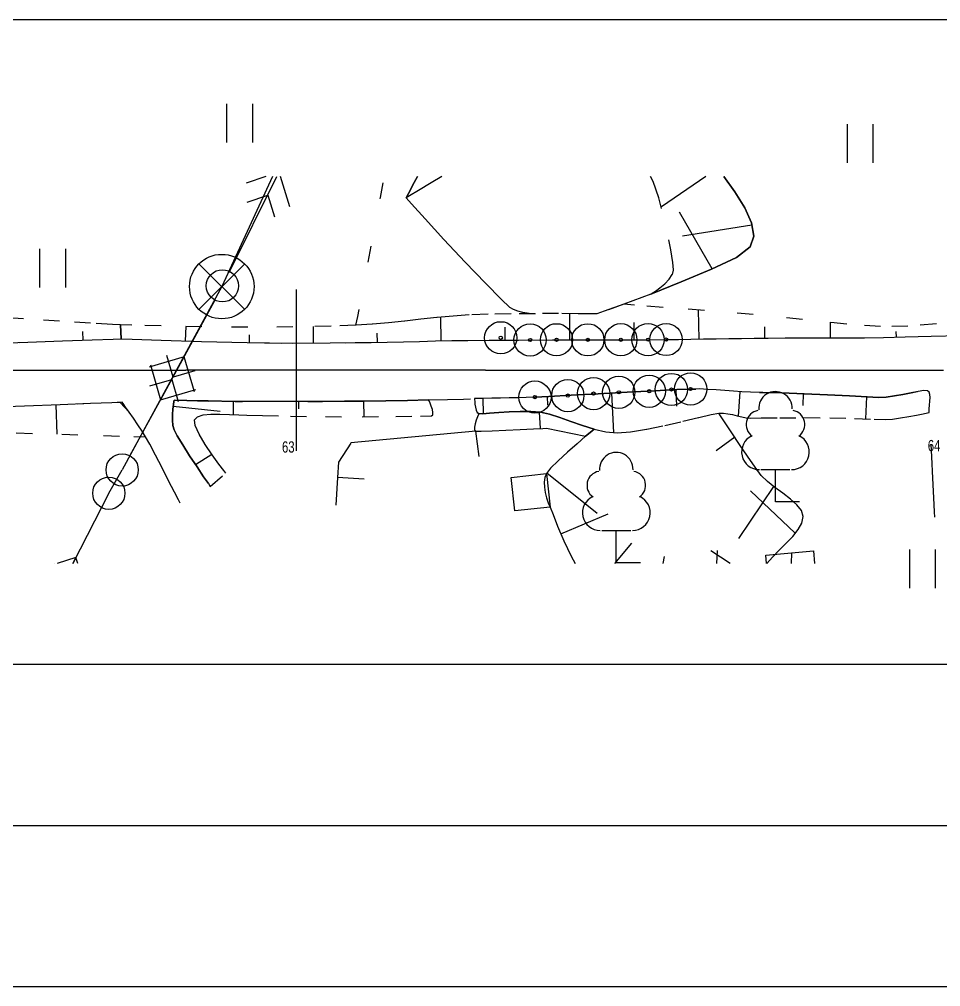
# Model space of a CAD drawing. Extents: x 2172 to 5772, y -842 to -248.
# Drawn here: x 3808.01 to 3836.58, y -644.04 to -614.04 of the extents above; entities that cross this region are included whole.
import ezdxf

# ---------------------------------------------------------------- set-up
doc = ezdxf.new("R2010")
doc.units = 0
doc.header["$MEASUREMENT"] = 0
doc.linetypes.add('CONTI', pattern=[0])
doc.linetypes.add('STROT', pattern=[1.7, 0.5, -1.2])
doc.layers.get('0').update_dxf_attribs({"linetype": 'CONTINUOUS'})
for name, color, linetype in [('DEFAULT', 7, 'CONTI'), ('OBRIVDEFAULT', 32, 'CONTI'), ('OTKOSDEFAULT', 32, 'CONTI'), ('SIT_LDEFAULT', 7, 'CONTI'), ('USLZNDEFAULT', 7, 'CONTI')]:
    doc.layers.add(name, color=color, linetype=linetype)
doc.styles.add('SHRFT', font='TXT', dxfattribs={"width": 8.75})

# ---------------------------------------------------------------- blocks, each defined once
blk = doc.blocks.new('BL_20')
at = {"color": 0}
blk.add_circle((0, 0), 2.5, dxfattribs=at)
blk = doc.blocks.new('BL_7')
at = {"color": 0}
for p, q in [((-3.5, 3.5), (3.5, -3.5)), ((-3.5, -3.5), (3.5, 3.5))]:
    blk.add_line(p, q, dxfattribs=at)
blk.add_circle((0, 0), 5, dxfattribs=at)
blk = doc.blocks.new('BL_104')
at = {"color": 0}
for p, q in [((-2.25, 5), (2.25, 5)), ((0, 0), (0, 5)), ((3.75, 0), (0, 0))]:
    blk.add_line(p, q, dxfattribs=at)
for centre, radius, start, end in [((0, 14.5), 2.6, 358, 185), ((-2.35, 12), 2.2, 100, 235), ((2.35, 12), 2.2, 305, 80), ((-2.5, 7.75), 2.75, 115, 270), ((2.5, 7.75), 2.75, 270, 65)]:
    blk.add_arc(centre, radius, start, end, dxfattribs=at)
blk = doc.blocks.new('BL_26')
at = {"color": 0}
for radius in [2.5, 0.25]:
    blk.add_circle((0, 0), radius, dxfattribs=at)
blk = doc.blocks.new('BL_2011')
at = {"color": 0}
for p, q in [((0, 0), (0, 6)), ((4, 0), (4, 6))]:
    blk.add_line(p, q, dxfattribs=at)

msp = doc.modelspace()

# ---------------------------------------------------------------- linework, layer by layer
at = {"linetype": 'Continuous'}
for p, q in [((3396.596, -614.043), (4356.596, -614.043)), ((3396.596, -634.043), (4356.596, -634.043)), ((3396.596, -639.043), (4356.596, -639.043)), ((3396.596, -644.043), (4356.596, -644.043))]:
    msp.add_line(p, q, dxfattribs=at)
at = {"layer": 'DEFAULT', "color": 12, "linetype": 'CONTI'}
for p, q in [((3816.596, -627.421), (3816.596, -622.422)), ((3800.623, -624.92), (3813.165, -624.921)), ((3814.493, -624.921), (3813.164, -624.921)), ((3815.822, -624.921), (3814.493, -624.921)), ((3817.151, -624.921), (3815.822, -624.921)), ((3818.48, -624.921), (3817.151, -624.921)), ((3819.809, -624.921), (3818.48, -624.921)), ((3821.137, -624.921), (3819.809, -624.921)), ((3822.466, -624.921), (3821.137, -624.921)), ((3822.465, -624.921), (3828.598, -624.922)), ((3828.598, -624.921), (3829.494, -624.921)), ((3829.494, -624.921), (3830.39, -624.921)), ((3830.39, -624.921), (3831.286, -624.921)), ((3831.286, -624.921), (3832.182, -624.921)), ((3832.182, -624.921), (3833.078, -624.921)), ((3833.078, -624.921), (3833.974, -624.921)), ((3833.974, -624.921), (3834.87, -624.921)), ((3834.87, -624.921), (3835.766, -624.921)), ((3835.766, -624.921), (3836.662, -624.921))]:
    msp.add_line(p, q, dxfattribs=at)
at = {"layer": 'OBRIVDEFAULT', "color": 32}
for p, q in [((3820.255, -619.098, 44.304), (3820.072, -619.446, 44.289)), ((3820.351, -618.921, 44.312), (3820.255, -619.098, 44.29)), ((3829.299, -618.921), (3827.917, -619.856)), ((3830.197, -619.395, 44.52), (3829.85, -618.921, 44.523)), ((3820.072, -619.446, 44.289), (3820.006, -619.578, 44.283)), ((3830.504, -619.888, 44.517), (3830.197, -619.395, 44.52)), ((3829.488, -621.785), (3828.474, -620.023)), ((3830.713, -620.353, 44.514), (3830.504, -619.888, 44.517)), ((3830.781, -620.767, 44.512), (3830.713, -620.353, 44.514)), ((3830.726, -620.427), (3828.572, -620.767)), ((3830.675, -621.103, 44.51), (3830.781, -620.767, 44.512)), ((3830.244, -621.424, 44.488), (3830.675, -621.103, 44.51)), ((3829.475, -621.793, 44.454), (3830.244, -621.424, 44.488)), ((3828.528, -622.188, 44.412), (3829.475, -621.793, 44.454)), ((3827.592, -622.565, 44.369), (3828.528, -622.188, 44.412)), ((3829.75, -626.34, 44.337), (3829.696, -626.259, 44.338)), ((3829.894, -626.555, 44.334), (3829.75, -626.34, 44.337)), ((3830.098, -626.864, 44.33), (3829.894, -626.555, 44.334)), ((3825.568, -626.975, 44.132), (3825.3, -627.204, 44.19)), ((3825.759, -626.813, 44.091), (3825.568, -626.975, 44.132)), ((3825.834, -626.751, 44.075), (3825.759, -626.813, 44.091)), ((3830.339, -627.224, 44.324), (3830.098, -626.864, 44.33)), ((3825.3, -627.204, 44.19), (3825.001, -627.468, 44.255)), ((3830.191, -627.003), (3829.616, -627.428)), ((3830.587, -627.593, 44.319), (3830.339, -627.224, 44.324)), ((3825.001, -627.468, 44.255), (3824.714, -627.732, 44.319)), ((3830.82, -627.927, 44.314), (3830.587, -627.593, 44.319)), ((3824.714, -627.732, 44.319), (3824.483, -627.963, 44.372)), ((3824.352, -628.127, 44.407), (3824.302, -628.257, 44.416)), ((3824.483, -627.963, 44.372), (3824.352, -628.127, 44.407)), ((3824.367, -628.106), (3825.928, -629.356)), ((3831.012, -628.185, 44.31), (3830.82, -627.927, 44.314)), ((3831.205, -628.381, 44.38), (3831.012, -628.185, 44.31)), ((3824.302, -628.257, 44.416), (3824.283, -628.401, 44.425)), ((3824.283, -628.401, 44.425), (3824.288, -628.556, 44.435)), ((3831.437, -628.565, 44.456), (3831.205, -628.381, 44.38)), ((3824.288, -628.556, 44.435), (3824.315, -628.718, 44.446)), ((3824.315, -628.718, 44.446), (3824.356, -628.878, 44.457)), ((3831.392, -628.528), (3830.312, -630.147)), ((3832.068, -629.982), (3830.683, -628.668)), ((3831.683, -628.742, 44.533), (3831.437, -628.565, 44.456)), ((3831.919, -628.919, 44.608), (3831.683, -628.742, 44.533)), ((3824.356, -628.878, 44.457), (3824.41, -629.034, 44.468)), ((3824.41, -629.034, 44.468), (3824.47, -629.177, 44.478)), ((3832.118, -629.095, 44.674), (3831.919, -628.919, 44.608)), ((3832.258, -629.276, 44.729), (3832.118, -629.095, 44.674)), ((3824.47, -629.177, 44.478), (3824.558, -629.399, 44.48)), ((3824.558, -629.399, 44.48), (3824.699, -629.762, 44.484)), ((3824.798, -629.999), (3826.27, -629.382)), ((3832.316, -629.465, 44.778), (3832.258, -629.276, 44.729)), ((3832.161, -629.869, 44.774), (3832.277, -629.664, 44.776)), ((3832.277, -629.664, 44.776), (3832.316, -629.465, 44.778)), ((3824.699, -629.762, 44.484), (3824.887, -630.211, 44.489)), ((3831.991, -630.078, 44.771), (3832.161, -629.869, 44.774)), ((3824.887, -630.211, 44.489), (3825.118, -630.696, 44.494)), ((3826.477, -630.921), (3827.004, -630.289)), ((3831.566, -630.507, 44.765), (3831.785, -630.292, 44.768)), ((3831.785, -630.292, 44.768), (3831.991, -630.078, 44.771)), ((3830.052, -630.921), (3829.45, -630.528)), ((3829.637, -630.921), (3829.657, -630.513)), ((3831.359, -630.723, 44.762), (3831.566, -630.507, 44.765)), ((3825.118, -630.696, 44.494), (3825.248, -630.921, 44.496)), ((3827.973, -630.921), (3828.013, -630.704)), ((3831.188, -630.921, 44.759), (3831.359, -630.723, 44.762))]:
    msp.add_line(p, q, dxfattribs=at)
at = {"layer": 'OTKOSDEFAULT', "color": 32, "linetype": 'STROT'}
for p, q in [((3826.144, -623.098, 44.303), (3825.911, -623.178, 44.292)), ((3826.752, -622.88, 44.33), (3826.144, -623.098, 44.303)), ((3827.085, -622.908, 44.343), (3826.752, -622.88, 44.33)), ((3827.968, -622.976, 44.375), (3827.085, -622.908, 44.343)), ((3829.25, -623.068, 44.422), (3827.968, -622.976, 44.375)), ((3830.76, -623.197, 44.476), (3829.25, -623.068, 44.422)), ((3808.133, -623.332, 44.363), (3807.002, -623.268, 44.347)), ((3809.25, -623.401, 44.379), (3808.133, -623.332, 44.363)), ((3820.455, -623.346, 44.332), (3819.953, -623.403, 44.345)), ((3820.956, -623.293, 44.319), (3820.455, -623.346, 44.332)), ((3821.456, -623.248, 44.306), (3820.956, -623.293, 44.319)), ((3821.957, -623.212, 44.294), (3821.456, -623.248, 44.306)), ((3822.542, -623.191, 44.293), (3821.957, -623.212, 44.294)), ((3823.254, -623.177, 44.293), (3822.542, -623.191, 44.293)), ((3824.007, -623.171, 44.293), (3823.254, -623.177, 44.293)), ((3824.726, -623.17, 44.293), (3824.007, -623.171, 44.293)), ((3825.334, -623.173, 44.292), (3824.726, -623.17, 44.293)), ((3825.754, -623.177, 44.292), (3825.334, -623.173, 44.292)), ((3825.911, -623.178, 44.292), (3825.754, -623.177, 44.292)), ((3832.292, -623.35, 44.531), (3830.76, -623.197, 44.476)), ((3833.667, -623.492, 44.581), (3832.292, -623.35, 44.531)), ((3837.34, -623.372, 44.718), (3836.445, -623.483, 44.684)), ((3810.213, -623.462, 44.393), (3809.25, -623.401, 44.379)), ((3810.891, -623.504, 44.403), (3810.213, -623.462, 44.393)), ((3811.146, -623.521, 44.407), (3810.891, -623.504, 44.403)), ((3811.162, -623.948, 44.449), (3811.146, -623.521, 44.407)), ((3811.491, -623.529, 44.406), (3811.146, -623.521, 44.407)), ((3811.146, -623.521, 44.407), (3811.162, -623.948, 44.449)), ((3812.399, -623.549, 44.403), (3811.491, -623.529, 44.406)), ((3813.665, -623.576, 44.399), (3812.399, -623.549, 44.403)), ((3815.09, -623.589, 44.394), (3813.665, -623.576, 44.399)), ((3816.49, -623.582, 44.39), (3815.09, -623.589, 44.394)), ((3817.673, -623.558, 44.386), (3816.49, -623.582, 44.39)), ((3818.446, -623.531, 44.384), (3817.673, -623.558, 44.386)), ((3818.949, -623.499, 44.371), (3818.446, -623.531, 44.384)), ((3819.453, -623.455, 44.358), (3818.949, -623.499, 44.371)), ((3819.953, -623.403, 44.345), (3819.453, -623.455, 44.358)), ((3834.713, -623.571, 44.618), (3833.667, -623.492, 44.581)), ((3835.563, -623.556, 44.651), (3834.713, -623.571, 44.618)), ((3836.445, -623.483, 44.684), (3835.563, -623.556, 44.651)), ((3836.243, -625.676, 44.701), (3836.219, -625.601, 44.699)), ((3836.252, -625.775, 44.704), (3836.243, -625.676, 44.701)), ((3836.245, -625.889, 44.707), (3836.252, -625.775, 44.704)), ((3811.411, -626.224, 44.502), (3811.129, -625.924, 44.528)), ((3820.711, -625.875, 44.49), (3820.697, -625.848, 44.496)), ((3820.741, -625.943, 44.474), (3820.711, -625.875, 44.49)), ((3820.779, -626.035, 44.453), (3820.741, -625.943, 44.474)), ((3820.814, -626.138, 44.432), (3820.779, -626.035, 44.453)), ((3822.126, -625.807, 44.496), (3822.125, -625.831, 44.493)), ((3822.125, -625.831, 44.493), (3822.127, -625.894, 44.486)), ((3822.127, -625.894, 44.486), (3822.133, -625.98, 44.477)), ((3822.133, -625.98, 44.477), (3822.148, -626.075, 44.466)), ((3822.148, -626.075, 44.466), (3822.171, -626.165, 44.456)), ((3836.226, -626.127, 44.715), (3836.234, -626.009, 44.711)), ((3836.234, -626.009, 44.711), (3836.245, -625.889, 44.707)), ((3811.544, -626.412, 44.488), (3811.411, -626.224, 44.502)), ((3813.434, -626.459, 44.39), (3813.53, -626.366, 44.39)), ((3813.53, -626.366, 44.39), (3813.708, -626.311, 44.39)), ((3813.708, -626.311, 44.39), (3813.949, -626.289, 44.39)), ((3813.949, -626.289, 44.39), (3814.228, -626.288, 44.39)), ((3814.228, -626.288, 44.39), (3814.522, -626.298, 44.39)), ((3814.522, -626.298, 44.39), (3814.809, -626.31, 44.39)), ((3814.809, -626.31, 44.39), (3815.065, -626.317, 44.39)), ((3815.065, -626.317, 44.39), (3815.546, -626.328, 44.39)), ((3815.546, -626.328, 44.39), (3816.411, -626.348, 44.39)), ((3816.411, -626.348, 44.39), (3817.495, -626.364, 44.39)), ((3817.495, -626.364, 44.39), (3818.64, -626.368, 44.39)), ((3818.64, -626.368, 44.39), (3819.679, -626.362, 44.39)), ((3819.679, -626.362, 44.39), (3820.447, -626.35, 44.39)), ((3820.447, -626.35, 44.39), (3820.784, -626.338, 44.39)), ((3820.784, -626.338, 44.39), (3820.827, -626.306, 44.401)), ((3820.832, -626.234, 44.413), (3820.814, -626.138, 44.432)), ((3820.827, -626.306, 44.401), (3820.832, -626.234, 44.413)), ((3822.171, -626.165, 44.456), (3822.207, -626.236, 44.448)), ((3822.214, -626.371, 44.451), (3822.176, -626.472, 44.459)), ((3822.207, -626.236, 44.448), (3822.258, -626.27, 44.442)), ((3822.245, -626.299, 44.444), (3822.214, -626.371, 44.451)), ((3822.258, -626.27, 44.442), (3822.245, -626.299, 44.444)), ((3822.376, -626.273, 44.43), (3822.258, -626.27, 44.442)), ((3822.258, -626.27, 44.442), (3822.376, -626.273, 44.43)), ((3822.589, -626.259, 44.409), (3822.376, -626.273, 44.43)), ((3822.376, -626.273, 44.43), (3822.589, -626.259, 44.409)), ((3822.872, -626.237, 44.381), (3822.589, -626.259, 44.409)), ((3822.589, -626.259, 44.409), (3822.872, -626.237, 44.381)), ((3823.197, -626.214, 44.349), (3822.872, -626.237, 44.381)), ((3822.872, -626.237, 44.381), (3823.197, -626.214, 44.349)), ((3823.54, -626.2, 44.315), (3823.197, -626.214, 44.349)), ((3823.197, -626.214, 44.349), (3823.54, -626.2, 44.315)), ((3823.87, -626.201, 44.282), (3823.54, -626.2, 44.315)), ((3823.54, -626.2, 44.315), (3823.87, -626.201, 44.282)), ((3824.164, -626.223, 44.253), (3823.87, -626.201, 44.282)), ((3823.87, -626.201, 44.282), (3824.164, -626.223, 44.253)), ((3824.45, -626.286, 44.223), (3824.164, -626.223, 44.253)), ((3824.164, -626.223, 44.253), (3824.45, -626.286, 44.223)), ((3824.769, -626.388, 44.189), (3824.45, -626.286, 44.223)), ((3824.45, -626.286, 44.223), (3824.769, -626.388, 44.189)), ((3825.111, -626.51, 44.152), (3824.769, -626.388, 44.189)), ((3824.769, -626.388, 44.189), (3825.111, -626.51, 44.152)), ((3828.584, -626.508, 44.217), (3829.073, -626.39, 44.27)), ((3829.073, -626.39, 44.27), (3829.461, -626.301, 44.313)), ((3829.461, -626.301, 44.313), (3829.696, -626.259, 44.338)), ((3829.696, -626.259, 44.338), (3829.84, -626.257, 44.337)), ((3829.84, -626.257, 44.337), (3829.982, -626.274, 44.336)), ((3829.982, -626.274, 44.336), (3830.124, -626.303, 44.335)), ((3830.124, -626.303, 44.335), (3830.267, -626.339, 44.334)), ((3830.267, -626.339, 44.334), (3830.409, -626.374, 44.332)), ((3830.409, -626.374, 44.332), (3830.551, -626.399, 44.331)), ((3830.551, -626.399, 44.331), (3830.695, -626.41, 44.33)), ((3831.007, -626.406, 44.347), (3831.59, -626.398, 44.38)), ((3831.59, -626.398, 44.38), (3832.336, -626.396, 44.421)), ((3832.336, -626.396, 44.421), (3833.142, -626.405, 44.466)), ((3835.334, -626.406, 44.615), (3835.591, -626.363, 44.645)), ((3835.591, -626.363, 44.645), (3835.831, -626.316, 44.673)), ((3835.831, -626.316, 44.673), (3836.033, -626.274, 44.696)), ((3836.033, -626.274, 44.696), (3836.173, -626.244, 44.712)), ((3836.173, -626.244, 44.712), (3836.224, -626.232, 44.718)), ((3836.224, -626.232, 44.718), (3836.226, -626.127, 44.715)), ((3811.683, -626.615, 44.472), (3811.544, -626.412, 44.488)), ((3811.812, -626.814, 44.457), (3811.683, -626.615, 44.472)), ((3813.455, -626.636, 44.391), (3813.434, -626.459, 44.39)), ((3813.58, -626.907, 44.394), (3813.455, -626.636, 44.391)), ((3822.142, -626.585, 44.468), (3822.121, -626.69, 44.476)), ((3822.121, -626.69, 44.476), (3822.125, -626.769, 44.482)), ((3822.176, -626.472, 44.459), (3822.142, -626.585, 44.468)), ((3825.468, -626.637, 44.114), (3825.111, -626.51, 44.152)), ((3825.111, -626.51, 44.152), (3825.468, -626.637, 44.114)), ((3825.834, -626.751, 44.075), (3825.468, -626.637, 44.114)), ((3825.468, -626.637, 44.114), (3825.834, -626.751, 44.075)), ((3827.468, -626.749, 44.098), (3828.028, -626.635, 44.157)), ((3828.028, -626.635, 44.157), (3828.584, -626.508, 44.217)), ((3830.695, -626.41, 44.33), (3831.007, -626.406, 44.347)), ((3833.142, -626.405, 44.466), (3833.901, -626.423, 44.508)), ((3833.901, -626.423, 44.508), (3834.511, -626.443, 44.542)), ((3834.511, -626.443, 44.542), (3834.868, -626.451, 44.561)), ((3834.868, -626.451, 44.561), (3835.085, -626.438, 44.586)), ((3835.085, -626.438, 44.586), (3835.334, -626.406, 44.615)), ((3807.912, -626.87, 44.411), (3809.319, -626.911, 44.422)), ((3809.319, -626.911, 44.422), (3810.611, -626.952, 44.433)), ((3810.611, -626.952, 44.433), (3811.555, -626.981, 44.44)), ((3811.555, -626.981, 44.44), (3811.921, -626.991, 44.443)), ((3811.921, -626.991, 44.443), (3811.812, -626.814, 44.457)), ((3813.771, -627.227, 44.396), (3813.58, -626.907, 44.394)), ((3822.125, -626.769, 44.482), (3822.165, -626.81, 44.487)), ((3825.568, -626.975, 44.132), (3825.759, -626.813, 44.091)), ((3825.759, -626.813, 44.091), (3825.834, -626.751, 44.075)), ((3825.834, -626.751, 44.075), (3826.196, -626.832, 44.037)), ((3826.196, -626.832, 44.037), (3826.548, -626.863, 44.002)), ((3826.548, -626.863, 44.002), (3826.958, -626.832, 44.044)), ((3826.958, -626.832, 44.044), (3827.468, -626.749, 44.098)), ((3813.99, -627.551, 44.399), (3813.771, -627.227, 44.396)), ((3814.194, -627.836, 44.402), (3813.99, -627.551, 44.399)), ((3814.347, -628.04, 44.404), (3814.194, -627.836, 44.402)), ((3813.928, -628.526, 44.432), (3814.408, -628.117, 44.404)), ((3814.408, -628.117, 44.404), (3814.347, -628.04, 44.404))]:
    msp.add_line(p, q, dxfattribs=at)
at = {"layer": 'OTKOSDEFAULT', "color": 32}
for p, q in [((3829.084, -623.958), (3829.071, -623.054)), ((3821.091, -624.014), (3821.075, -623.282)), ((3825.077, -623.983), (3825.075, -623.171)), ((3813.159, -624.018), (3813.174, -623.566)), ((3817.125, -624.084), (3817.124, -623.57)), ((3823.077, -623.989), (3823.075, -623.586)), ((3827.076, -623.979), (3827.073, -623.444)), ((3831.125, -623.928), (3831.12, -623.578)), ((3833.166, -623.921), (3833.166, -623.436)), ((3809.343, -624.018, 44.465), (3810.269, -623.983, 44.457)), ((3809.985, -623.994), (3809.975, -623.72)), ((3810.269, -623.983, 44.457), (3810.918, -623.958, 44.451)), ((3810.918, -623.958, 44.451), (3811.162, -623.948, 44.449)), ((3811.162, -623.948, 44.449), (3811.505, -623.96, 44.45)), ((3811.505, -623.96, 44.45), (3812.403, -623.992, 44.455)), ((3812.403, -623.992, 44.455), (3813.657, -624.034, 44.462)), ((3815.14, -624.07), (3815.142, -623.83)), ((3819.108, -624.059), (3819.101, -623.772)), ((3821.414, -624.007, 44.509), (3821.913, -623.999, 44.513)), ((3821.913, -623.999, 44.513), (3822.572, -623.992, 44.52)), ((3822.572, -623.992, 44.52), (3823.485, -623.988, 44.529)), ((3823.485, -623.988, 44.529), (3824.543, -623.984, 44.54)), ((3824.543, -623.984, 44.54), (3825.635, -623.982, 44.552)), ((3825.635, -623.982, 44.552), (3826.659, -623.98, 44.562)), ((3826.659, -623.98, 44.562), (3827.502, -623.978, 44.571)), ((3827.502, -623.978, 44.571), (3828.063, -623.973, 44.577)), ((3828.063, -623.973, 44.577), (3828.447, -623.969, 44.57)), ((3828.447, -623.969, 44.57), (3828.835, -623.962, 44.563)), ((3828.835, -623.962, 44.563), (3829.227, -623.956, 44.556)), ((3829.227, -623.956, 44.556), (3829.618, -623.952, 44.549)), ((3829.618, -623.952, 44.549), (3830.009, -623.945, 44.542)), ((3830.009, -623.945, 44.542), (3830.398, -623.94, 44.535)), ((3830.398, -623.94, 44.535), (3830.79, -623.932, 44.528)), ((3830.79, -623.932, 44.528), (3831.23, -623.926, 44.54)), ((3831.23, -623.926, 44.54), (3831.751, -623.921, 44.554)), ((3831.751, -623.921, 44.554), (3832.336, -623.921, 44.57)), ((3832.336, -623.921, 44.57), (3832.954, -623.921, 44.586)), ((3832.954, -623.921, 44.586), (3833.588, -623.922, 44.603)), ((3833.588, -623.922, 44.603), (3834.212, -623.92, 44.62)), ((3834.212, -623.92, 44.62), (3834.809, -623.91, 44.636)), ((3834.809, -623.91, 44.636), (3835.472, -623.889, 44.642)), ((3835.206, -623.897), (3835.201, -623.728)), ((3835.472, -623.889, 44.642), (3836.281, -623.866, 44.65)), ((3836.281, -623.866, 44.65), (3837.18, -623.845, 44.659)), ((3807.165, -624.09, 44.485), (3808.267, -624.055, 44.475)), ((3808.267, -624.055, 44.475), (3809.343, -624.018, 44.465)), ((3813.657, -624.034, 44.462), (3815.076, -624.069, 44.469)), ((3815.076, -624.069, 44.469), (3816.47, -624.083, 44.476)), ((3816.47, -624.083, 44.476), (3817.646, -624.08, 44.483)), ((3817.646, -624.08, 44.483), (3818.415, -624.07, 44.487)), ((3818.415, -624.07, 44.487), (3818.914, -624.063, 44.49)), ((3818.914, -624.063, 44.49), (3819.416, -624.053, 44.494)), ((3819.416, -624.053, 44.494), (3819.915, -624.04, 44.498)), ((3819.915, -624.04, 44.498), (3820.415, -624.029, 44.501)), ((3820.415, -624.029, 44.501), (3820.914, -624.018, 44.505)), ((3820.914, -624.018, 44.505), (3821.414, -624.007, 44.509)), ((3822.394, -625.799, 44.498), (3822.126, -625.807, 44.496)), ((3822.377, -625.8), (3822.39, -626.272)), ((3822.662, -625.792, 44.5), (3822.394, -625.799, 44.498)), ((3822.929, -625.787, 44.502), (3822.662, -625.792, 44.5)), ((3823.195, -625.782, 44.503), (3822.929, -625.787, 44.502)), ((3823.462, -625.778, 44.505), (3823.195, -625.782, 44.503)), ((3823.728, -625.769, 44.507), (3823.462, -625.778, 44.505)), ((3823.995, -625.759, 44.509), (3823.728, -625.769, 44.507)), ((3824.426, -625.738, 44.512), (3823.995, -625.759, 44.509)), ((3824.373, -625.741), (3824.385, -626.008)), ((3825.115, -625.701, 44.518), (3824.426, -625.738, 44.512)), ((3825.961, -625.655, 44.524), (3825.115, -625.701, 44.518)), ((3826.858, -625.606, 44.531), (3825.961, -625.655, 44.524)), ((3826.368, -625.634), (3826.435, -626.854)), ((3827.704, -625.56, 44.538), (3826.858, -625.606, 44.531)), ((3828.394, -625.525, 44.544), (3827.704, -625.56, 44.538)), ((3828.363, -625.527), (3828.386, -626.037)), ((3828.824, -625.508, 44.547), (3828.394, -625.525, 44.544)), ((3829.09, -625.507, 44.546), (3828.824, -625.508, 44.547)), ((3829.355, -625.518, 44.546), (3829.09, -625.507, 44.546)), ((3829.62, -625.535, 44.545), (3829.355, -625.518, 44.546)), ((3829.884, -625.557, 44.544), (3829.62, -625.535, 44.545)), ((3830.149, -625.577, 44.544), (3829.884, -625.557, 44.544)), ((3830.413, -625.596, 44.543), (3830.149, -625.577, 44.544)), ((3830.345, -625.59), (3830.301, -626.348)), ((3830.678, -625.606, 44.542), (3830.413, -625.596, 44.543)), ((3831.066, -625.615, 44.551), (3830.678, -625.606, 44.542)), ((3831.648, -625.629, 44.565), (3831.066, -625.615, 44.551)), ((3832.343, -625.652, 44.581), (3831.648, -625.629, 44.565)), ((3832.314, -625.65), (3832.299, -626.022)), ((3833.07, -625.685, 44.597), (3832.343, -625.652, 44.581)), ((3833.75, -625.722, 44.613), (3833.07, -625.685, 44.597)), ((3834.303, -625.754, 44.626), (3833.75, -625.722, 44.613)), ((3834.281, -625.752), (3834.246, -626.433)), ((3834.649, -625.769, 44.634), (3834.303, -625.754, 44.626)), ((3834.884, -625.758, 44.643), (3834.649, -625.769, 44.634)), ((3835.142, -625.722, 44.654), (3834.884, -625.758, 44.643)), ((3835.406, -625.673, 44.665), (3835.142, -625.722, 44.654)), ((3835.66, -625.623, 44.676), (3835.406, -625.673, 44.665)), ((3835.883, -625.581, 44.685), (3835.66, -625.623, 44.676)), ((3836.057, -625.556, 44.692), (3835.883, -625.581, 44.685)), ((3836.165, -625.56, 44.697), (3836.057, -625.556, 44.692)), ((3836.219, -625.601, 44.699), (3836.165, -625.56, 44.697)), ((3808.17, -626.041, 44.523), (3807.052, -626.08, 44.521)), ((3809.269, -625.999, 44.525), (3808.17, -626.041, 44.523)), ((3809.132, -626.003), (3809.167, -626.906)), ((3810.215, -625.962, 44.526), (3809.269, -625.999, 44.525)), ((3810.878, -625.935, 44.527), (3810.215, -625.962, 44.526)), ((3811.129, -625.924, 44.528), (3810.878, -625.935, 44.527)), ((3812.786, -625.992, 44.481), (3812.769, -626.132, 44.471)), ((3812.78, -626.035), (3814.233, -626.193)), ((3812.799, -625.893, 44.488), (3812.786, -625.992, 44.481)), ((3812.805, -625.858, 44.491), (3812.799, -625.893, 44.488)), ((3813.201, -625.865, 44.491), (3812.805, -625.858, 44.491)), ((3813.859, -625.879, 44.492), (3813.201, -625.865, 44.491)), ((3814.696, -625.892, 44.493), (3813.859, -625.879, 44.492)), ((3814.639, -625.89), (3814.634, -626.303)), ((3815.62, -625.9, 44.494), (3814.696, -625.892, 44.493)), ((3816.551, -625.899, 44.494), (3815.62, -625.9, 44.494)), ((3817.402, -625.895, 44.495), (3816.551, -625.899, 44.494)), ((3816.66, -625.9), (3816.66, -626.127)), ((3818.089, -625.887, 44.496), (3817.402, -625.895, 44.495)), ((3818.703, -625.88, 44.496), (3818.089, -625.887, 44.496)), ((3818.68, -625.88), (3818.686, -626.368)), ((3819.367, -625.872, 44.496), (3818.703, -625.88, 44.496)), ((3820.047, -625.86, 44.496), (3819.367, -625.872, 44.496)), ((3820.697, -625.848, 44.496), (3820.047, -625.86, 44.496)), ((3812.759, -626.298, 44.458), (3812.757, -626.473, 44.446)), ((3812.769, -626.132, 44.471), (3812.759, -626.298, 44.458)), ((3824.167, -626.732), (3824.139, -626.222)), ((3812.757, -626.473, 44.446), (3812.77, -626.638, 44.433)), ((3812.77, -626.638, 44.433), (3812.806, -626.774, 44.423)), ((3812.806, -626.774, 44.423), (3812.902, -626.957, 44.424)), ((3812.902, -626.957, 44.424), (3813.072, -627.241, 44.425)), ((3822.165, -626.81, 44.487), (3822.332, -626.816, 44.479)), ((3822.332, -626.816, 44.479), (3822.664, -626.806, 44.464)), ((3822.664, -626.806, 44.464), (3823.088, -626.789, 44.445)), ((3823.088, -626.789, 44.445), (3823.539, -626.766, 44.424)), ((3823.539, -626.766, 44.424), (3823.946, -626.745, 44.406)), ((3823.946, -626.745, 44.406), (3824.241, -626.728, 44.393)), ((3824.241, -626.728, 44.393), (3824.354, -626.722, 44.387)), ((3824.354, -626.722, 44.387), (3825.568, -626.975, 44.132)), ((3813.072, -627.241, 44.425), (3813.286, -627.58, 44.427)), ((3813.286, -627.58, 44.427), (3813.516, -627.923, 44.429)), ((3813.464, -627.845), (3813.972, -627.524)), ((3813.516, -627.923, 44.429), (3813.721, -628.228, 44.431)), ((3813.721, -628.228, 44.431), (3813.871, -628.443, 44.432)), ((3813.871, -628.443, 44.432), (3813.928, -628.526, 44.432))]:
    msp.add_line(p, q, dxfattribs=at)
at = {"layer": 'SIT_LDEFAULT', "color": 7}
for p, q in [((3815.853, -618.921), (3814.284, -622.331)), ((3814.512, -621.889), (3815.989, -618.921)), ((3815.652, -618.921), (3815.04, -619.128)), ((3816.389, -619.86), (3816.1, -618.921)), ((3819.204, -619.569), (3819.286, -619.115)), ((3820.072, -619.446), (3820.255, -619.098)), ((3820.255, -619.098), (3820.351, -618.921)), ((3820.778, -619.118), (3820.383, -619.354)), ((3821.106, -618.921), (3820.778, -619.118)), ((3827.659, -619.075), (3827.584, -618.921)), ((3827.838, -619.582), (3827.659, -619.075)), ((3829.85, -618.921), (3830.197, -619.395)), ((3815.072, -619.709), (3815.712, -619.497)), ((3815.712, -619.497), (3815.917, -620.169)), ((3820.006, -619.578), (3820.072, -619.446)), ((3820.383, -619.354), (3820.107, -619.517)), ((3830.197, -619.395), (3830.504, -619.888)), ((3819.196, -619.606), (3819.204, -619.569)), ((3820.107, -619.517), (3820.006, -619.578)), ((3820.167, -619.76), (3820.006, -619.578)), ((3820.588, -620.227), (3820.167, -619.76)), ((3827.924, -619.908), (3827.835, -619.582)), ((3830.504, -619.888), (3830.713, -620.353)), ((3821.175, -620.867), (3820.588, -620.227)), ((3830.713, -620.353), (3830.781, -620.767)), ((3821.832, -621.57), (3821.175, -620.867)), ((3828.209, -621.194), (3828.15, -620.883)), ((3830.781, -620.767), (3830.675, -621.103)), ((3818.828, -621.569), (3818.921, -621.078)), ((3828.269, -621.585), (3828.209, -621.194)), ((3830.675, -621.103), (3830.244, -621.424)), ((3822.459, -622.225), (3821.832, -621.57)), ((3828.293, -621.816), (3828.269, -621.585)), ((3830.244, -621.424), (3829.475, -621.793)), ((3828.258, -621.956), (3828.294, -621.817)), ((3829.475, -621.793), (3828.528, -622.188)), ((3828.528, -622.188), (3827.592, -622.565)), ((3828.021, -622.241), (3828.158, -622.1)), ((3828.158, -622.1), (3828.256, -621.955)), ((3814.284, -622.331), (3811.194, -628.017)), ((3822.96, -622.727), (3822.459, -622.225)), ((3827.632, -622.539), (3827.733, -622.471)), ((3827.733, -622.471), (3827.872, -622.368)), ((3827.872, -622.368), (3828.021, -622.241)), ((3814.053, -622.771), (3812.388, -625.842)), ((3823.209, -622.967), (3822.96, -622.727)), ((3827.592, -622.565), (3826.752, -622.88)), ((3827.592, -622.565), (3827.632, -622.539)), ((3818.5, -623.257), (3818.543, -623.04)), ((3823.209, -622.967), (3823.317, -623.035)), ((3823.317, -623.035), (3823.456, -623.084)), ((3823.456, -623.084), (3823.608, -623.122)), ((3826.144, -623.098), (3825.911, -623.178)), ((3826.752, -622.88), (3826.144, -623.098)), ((3818.446, -623.531), (3818.5, -623.257)), ((3823.608, -623.122), (3823.758, -623.146)), ((3823.758, -623.146), (3823.885, -623.161)), ((3823.885, -623.161), (3823.974, -623.169)), ((3823.974, -623.169), (3824.007, -623.171)), ((3809.343, -624.018), (3810.269, -623.983)), ((3810.269, -623.983), (3810.918, -623.958)), ((3810.918, -623.958), (3811.162, -623.948)), ((3811.162, -623.948), (3811.505, -623.96)), ((3811.505, -623.96), (3812.403, -623.992)), ((3812.403, -623.992), (3813.658, -624.031)), ((3821.414, -624.007), (3821.913, -623.999)), ((3821.913, -623.999), (3822.572, -623.992)), ((3822.572, -623.992), (3823.079, -623.991)), ((3825.077, -623.983), (3825.635, -623.982)), ((3825.635, -623.982), (3826.659, -623.98)), ((3826.659, -623.98), (3827.502, -623.978)), ((3827.502, -623.978), (3828.063, -623.973)), ((3828.063, -623.973), (3828.447, -623.969)), ((3828.447, -623.969), (3828.835, -623.962)), ((3828.835, -623.962), (3829.227, -623.956)), ((3829.227, -623.956), (3829.618, -623.952)), ((3829.618, -623.952), (3830.009, -623.945)), ((3830.009, -623.945), (3830.107, -623.943)), ((3832.147, -623.918), (3832.336, -623.918)), ((3832.336, -623.921), (3832.954, -623.921)), ((3832.954, -623.921), (3833.588, -623.922)), ((3833.588, -623.922), (3834.212, -623.92)), ((3834.212, -623.92), (3834.809, -623.91)), ((3834.809, -623.91), (3835.472, -623.889)), ((3835.472, -623.889), (3836.281, -623.866)), ((3836.281, -623.866), (3837.18, -623.845)), ((3808.025, -624.064), (3808.267, -624.055)), ((3808.267, -624.055), (3809.343, -624.018)), ((3813.657, -624.034), (3815.076, -624.069)), ((3815.076, -624.069), (3816.135, -624.081)), ((3818.118, -624.074), (3818.415, -624.07)), ((3818.415, -624.07), (3818.914, -624.063)), ((3818.914, -624.063), (3819.416, -624.053)), ((3819.416, -624.053), (3819.915, -624.04)), ((3819.915, -624.04), (3820.415, -624.029)), ((3820.415, -624.029), (3820.914, -624.018)), ((3820.914, -624.018), (3821.414, -624.007)), ((3811.435, -627.579), (3813.119, -624.512)), ((3813.119, -624.512), (3812.034, -624.828)), ((3812.772, -625.142), (3812.575, -624.464)), ((3813.437, -625.597), (3813.119, -624.512)), ((3812.072, -624.757), (3812.388, -625.842)), ((3813.451, -624.945), (3812.772, -625.142)), ((3812.055, -625.409), (3812.734, -625.212)), ((3812.734, -625.212), (3812.932, -625.89)), ((3812.388, -625.842), (3813.475, -625.526)), ((3823.997, -625.761), (3824.426, -625.741)), ((3824.426, -625.738), (3825.115, -625.701)), ((3825.115, -625.701), (3825.961, -625.655)), ((3825.961, -625.655), (3826.858, -625.606)), ((3826.858, -625.606), (3827.704, -625.56)), ((3827.704, -625.56), (3828.394, -625.525)), ((3828.394, -625.525), (3828.824, -625.508)), ((3828.824, -625.508), (3828.988, -625.508)), ((3830.957, -625.613), (3831.066, -625.615)), ((3831.066, -625.615), (3831.648, -625.629)), ((3831.648, -625.629), (3832.343, -625.652)), ((3832.343, -625.652), (3833.07, -625.685)), ((3833.07, -625.685), (3833.75, -625.722)), ((3833.75, -625.722), (3834.303, -625.754)), ((3834.303, -625.754), (3834.649, -625.769)), ((3834.649, -625.769), (3834.884, -625.758)), ((3834.884, -625.758), (3835.142, -625.722)), ((3835.142, -625.722), (3835.406, -625.673)), ((3835.406, -625.673), (3835.66, -625.623)), ((3835.662, -625.624), (3835.864, -625.586)), ((3810.215, -625.962), (3809.805, -625.978)), ((3810.878, -625.935), (3810.215, -625.962)), ((3811.193, -625.919), (3810.878, -625.935)), ((3811.221, -625.958), (3811.193, -625.919)), ((3811.299, -626.066), (3811.221, -625.958)), ((3811.411, -626.224), (3811.299, -626.066)), ((3812.769, -626.132), (3812.786, -625.992)), ((3812.786, -625.992), (3812.799, -625.893)), ((3812.799, -625.893), (3812.805, -625.858)), ((3812.805, -625.858), (3813.201, -625.865)), ((3813.201, -625.868), (3813.859, -625.882)), ((3813.859, -625.879), (3814.696, -625.892)), ((3814.696, -625.892), (3814.929, -625.896)), ((3816.948, -625.898), (3817.402, -625.895)), ((3817.402, -625.895), (3818.089, -625.887)), ((3818.089, -625.887), (3818.703, -625.88)), ((3818.703, -625.88), (3819.367, -625.872)), ((3819.367, -625.872), (3820.047, -625.86)), ((3820.047, -625.86), (3820.697, -625.848)), ((3820.697, -625.848), (3821.287, -625.833)), ((3821.287, -625.833), (3821.775, -625.818)), ((3821.775, -625.818), (3821.994, -625.81)), ((3811.544, -626.412), (3811.411, -626.224)), ((3812.757, -626.473), (3812.759, -626.298)), ((3812.759, -626.298), (3812.769, -626.132)), ((3811.683, -626.615), (3811.544, -626.412)), ((3811.812, -626.814), (3811.683, -626.615)), ((3812.77, -626.638), (3812.757, -626.473)), ((3812.806, -626.774), (3812.77, -626.638)), ((3811.921, -626.991), (3811.812, -626.814)), ((3812.048, -627.223), (3811.921, -626.991)), ((3812.902, -626.957), (3812.806, -626.774)), ((3813.072, -627.241), (3812.902, -626.957)), ((3822.165, -626.81), (3818.286, -627.181)), ((3822.261, -627.604), (3822.165, -626.81)), ((3812.227, -627.561), (3812.048, -627.223)), ((3813.286, -627.58), (3813.072, -627.241)), ((3818.288, -627.182), (3817.903, -627.778)), ((3836.275, -627.217), (3836.294, -627.606)), ((3812.433, -627.956), (3812.227, -627.561)), ((3813.516, -627.923), (3813.286, -627.58)), ((3817.902, -627.777), (3817.873, -628.255)), ((3836.294, -627.606), (3836.327, -628.274)), ((3810.781, -628.74), (3811.194, -628.017)), ((3812.636, -628.353), (3812.433, -627.956)), ((3813.721, -628.228), (3813.516, -627.923)), ((3823.256, -628.25), (3824.352, -628.127)), ((3824.352, -628.127), (3824.47, -629.177)), ((3812.816, -628.702), (3812.636, -628.353)), ((3813.871, -628.443), (3813.721, -628.228)), ((3817.873, -628.255), (3817.819, -629.114)), ((3818.699, -628.3), (3817.873, -628.255)), ((3823.373, -629.286), (3823.256, -628.25)), ((3836.327, -628.274), (3836.355, -628.879)), ((3810.781, -628.74), (3809.664, -630.921)), ((3812.941, -628.949), (3812.816, -628.702)), ((3812.989, -629.043), (3812.941, -628.949)), ((3836.355, -628.879), (3836.376, -629.315)), ((3810.552, -629.185), (3809.664, -630.921)), ((3824.47, -629.177), (3823.373, -629.286)), ((3836.376, -629.315), (3836.383, -629.483)), ((3831.152, -630.665), (3832.636, -630.526)), ((3831.951, -630.59), (3831.941, -630.921)), ((3832.636, -630.526), (3832.66, -630.921)), ((3809.761, -630.732), (3809.175, -630.921)), ((3809.664, -630.921), (3809.761, -630.732)), ((3809.822, -630.921), (3809.761, -630.732)), ((3831.175, -630.921), (3831.152, -630.665)), ((3809.108, -630.921), (3809.106, -630.915))]:
    msp.add_line(p, q, dxfattribs=at)

# ---------------------------------------------------------------- block references
at = {"layer": 'USLZNDEFAULT', "color": 7}
for name, p, xscale, yscale, zscale in [('BL_2011', (3814.442, -617.858), 0.1999999999998181, 0.1999999999999318, 0.1999999999999034), ('BL_2011', (3833.687, -618.496), 0.1999999999998181, 0.1999999999999318, 0.1999999999999034), ('BL_2011', (3808.645, -622.363), 0.1999999999998181, 0.1999999999999318, 0.1999999999999034), ('BL_7', (3814.284, -622.331), 0.2000000000000455, 0.1999999999999886, 0.2000000000000171), ('BL_20', (3814.303, -622.308), 0.2000000000000455, 0.1999999999999886, 0.2000000000000171), ('BL_26', (3822.936, -623.919), 0.2000000000000455, 0.1999999999999886, 0.2000000000000171), ('BL_26', (3823.845, -623.986), 0.2000000000000455, 0.1999999999999886, 0.2000000000000171), ('BL_26', (3824.665, -623.981), 0.2000000000000455, 0.1999999999999886, 0.2000000000000171), ('BL_26', (3825.635, -623.982), 0.2000000000000455, 0.1999999999999886, 0.2000000000000171), ('BL_26', (3826.659, -623.98), 0.2000000000000455, 0.1999999999999886, 0.2000000000000171), ('BL_26', (3827.502, -623.978), 0.2000000000000455, 0.1999999999999886, 0.2000000000000171), ('BL_26', (3828.063, -623.973), 0.2000000000000455, 0.1999999999999886, 0.2000000000000171), ('BL_26', (3825.814, -625.649), 0.2000000000000455, 0.1999999999999886, 0.2000000000000171), ('BL_26', (3826.595, -625.609), 0.2000000000000455, 0.1999999999999886, 0.2000000000000171), ('BL_26', (3827.54, -625.577), 0.2000000000000455, 0.1999999999999886, 0.2000000000000171), ('BL_26', (3828.227, -625.522), 0.2000000000000455, 0.1999999999999886, 0.2000000000000171), ('BL_26', (3828.824, -625.508), 0.2000000000000455, 0.1999999999999886, 0.2000000000000171), ('BL_26', (3823.995, -625.759), 0.2000000000000455, 0.1999999999999886, 0.2000000000000171), ('BL_26', (3825.015, -625.711), 0.2000000000000455, 0.1999999999999886, 0.2000000000000171), ('BL_104', (3831.455, -629.008), 0.2000000000000455, 0.1999999999999886, 0.2000000000000171), ('BL_20', (3811.194, -628.017), 0.2000000000000455, 0.1999999999999886, 0.2000000000000171), ('BL_104', (3826.519, -630.894), 0.2000000000000455, 0.1999999999999886, 0.2000000000000171), ('BL_20', (3810.781, -628.74), 0.2000000000000455, 0.1999999999999886, 0.2000000000000171), ('BL_2011', (3835.619, -631.689), 0.1999999999998181, 0.1999999999999318, 0.1999999999999034)]:
    msp.add_blockref(name, p, dxfattribs=dict(at, xscale=xscale, yscale=yscale, zscale=zscale))

# ---------------------------------------------------------------- texts
at = {"layer": 'DEFAULT', "color": 12, "style": 'SHRFT', "width": 0.75}
for s, p in [('63', (3816.151, -627.48)), ('64', (3836.179, -627.438))]:
    msp.add_text(s, height=0.35, dxfattribs=at).set_placement(p)

doc.saveas('drawing.dxf')
